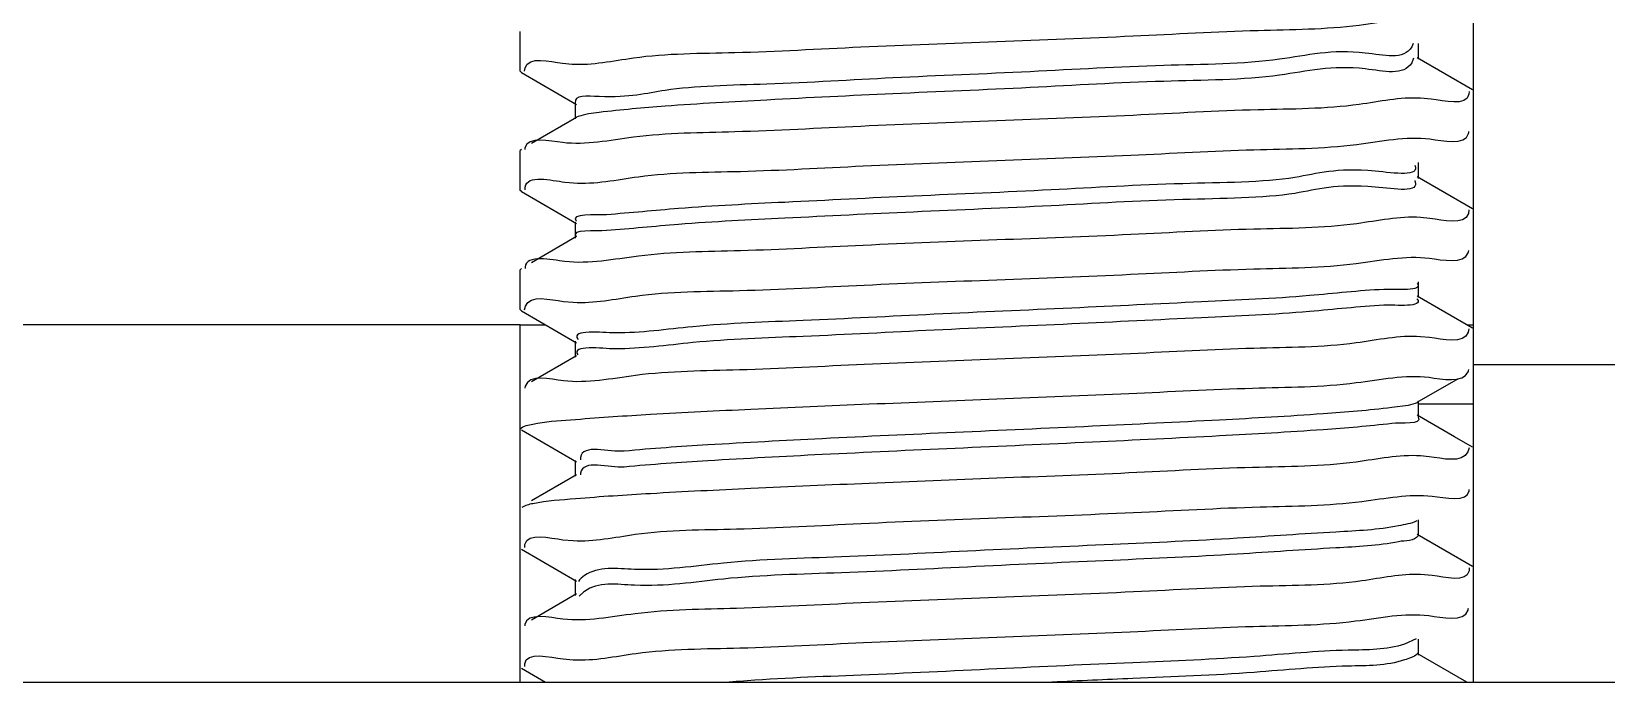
# Model space of a CAD drawing. Extents: x -452079 to 117456, y 3902 to 836955.
# Drawn here: x -256869.5 to -256737.7, y 688834.3 to 688888.8 of the extents above; entities that cross this region are included whole.
import ezdxf

# ---------------------------------------------------------------- set-up
doc = ezdxf.new("R2010")
doc.units = 0
doc.header["$LTSCALE"] = 1000
doc.header["$MEASUREMENT"] = 0
doc.layers.add('总说明', color=2, linetype='Continuous')

msp = doc.modelspace()

# ---------------------------------------------------------------- linework, layer by layer
at = {"layer": '总说明', "color": 5, "linetype": 'Continuous'}
for p, q in [((-256748.8146191047, 688834.343944356), (-256748.8146191047, 688997.185981474)), ((-256828.5739842237, 688864.2537062784), (-256961.5062594258, 688864.2537062784)), ((-256828.5739842237, 688834.343944356), (-256828.5739842237, 688864.2537062784)), ((-256748.8146191047, 688860.9303993956), (-256609.2357301463, 688860.9303993956)), ((-256974.7994869438, 688834.343944356), (-256609.2357301463, 688834.343944356))]:
    msp.add_line(p, q, dxfattribs=at)
at = {"layer": '总说明', "color": 133, "linetype": 'Continuous'}
for p, q in [((-256828.5739842237, 688885.477869439), (-256828.5739842237, 688888.8011763227)), ((-256753.8653971528, 688887.7944960167), (-256753.9863140111, 688887.5193531626)), ((-256753.4195282099, 688886.4748615037), (-256753.4195282099, 688887.8041842581)), ((-256828.203220689, 688885.471532764), (-256828.1609104064, 688885.7646974755)), ((-256825.0342269459, 688886.1514719474), (-256824.2307099321, 688886.0777765169)), ((-256753.8327669979, 688886.5769371429), (-256753.9863140111, 688886.1900304166)), ((-256748.9089856663, 688883.9253966679), (-256753.5261316181, 688886.5982542952)), ((-256828.4795766522, 688885.3686650452), (-256828.5739842237, 688885.477871271)), ((-256828.4795766522, 688885.3686650452), (-256823.8625097958, 688882.6958532502)), ((-256752.3559666847, 688883.1424599272), (-256753.2559325465, 688883.2200595151)), ((-256749.1919052296, 688883.7903656886), (-256749.2022117333, 688883.5433038428)), ((-256823.9690751185, 688882.8192239386), (-256823.9690751185, 688881.4899011833)), ((-256823.7245153257, 688881.6804270997), (-256823.8661937465, 688881.6202512478)), ((-256823.8624717103, 688881.6132939757), (-256827.6416840193, 688879.4253896094)), ((-256828.4796176621, 688878.9404363475), (-256828.5739842237, 688878.8312575129)), ((-256828.5739842237, 688875.5079487992), (-256828.5739842237, 688878.8312556819)), ((-256753.4195282099, 688876.5049408629), (-256753.4195282099, 688877.8342636182)), ((-256748.9089856663, 688873.9554760271), (-256753.5261316181, 688876.6283336553)), ((-256828.4795766522, 688875.3987444044), (-256828.5739806679, 688875.5072791205)), ((-256828.4795766522, 688875.3987444044), (-256823.8625097958, 688872.7259326094)), ((-256828.164891762, 688875.5399484598), (-256828.160700572, 688875.7705864237)), ((-256824.8428942629, 688876.1998028356), (-256824.1288180047, 688876.1322572503)), ((-256753.7366622475, 688876.3444798106), (-256753.7155276773, 688876.2992361096)), ((-256749.1929791228, 688873.8663988087), (-256749.2476796557, 688873.562879366)), ((-256823.9690751185, 688872.8493032978), (-256823.9690751185, 688871.5199805425)), ((-256752.4631691904, 688873.1622589744), (-256753.257713442, 688873.2382295403)), ((-256823.8624717103, 688871.6433733349), (-256827.6416840193, 688869.4554689686)), ((-256828.5739842237, 688865.5380281584), (-256828.5739842237, 688868.8613350411)), ((-256828.4796176621, 688868.9705157076), (-256828.5739806679, 688868.8606653624)), ((-256753.4195282099, 688866.5350202305), (-256753.4195282099, 688867.8643429774)), ((-256828.2048170076, 688865.5103185914), (-256828.1389461731, 688865.8256665181)), ((-256824.9661890169, 688866.2181735254), (-256824.131969034, 688866.1404172155)), ((-256748.9089856663, 688863.9855553863), (-256753.5261316181, 688866.6584130145)), ((-256828.4795766522, 688865.4288237636), (-256828.5739839574, 688865.5378440182)), ((-256828.4795766522, 688865.4288237636), (-256823.8625097958, 688862.7560119686)), ((-256828.5739842237, 688864.2537062784), (-256826.4495353767, 688864.2537062784)), ((-256752.5025008259, 688863.1886027382), (-256753.2585114663, 688863.2619770636)), ((-256749.3723141321, 688864.2537062784), (-256748.8146191047, 688864.2537062784)), ((-256749.2033731633, 688863.9187158133), (-256749.2667247311, 688863.6372182966)), ((-256823.9690751185, 688862.879382657), (-256823.9690751185, 688861.550059911)), ((-256823.8624717103, 688861.6734526941), (-256827.6416840193, 688859.4855483287)), ((-256753.5260935363, 688857.7710516482), (-256750.0684002687, 688859.7727974226)), ((-256828.158354183, 688859.1207029653), (-256828.1942556364, 688858.9578341107)), ((-256754.2949439728, 688857.5123391832), (-256755.6556496409, 688857.3264021912)), ((-256753.4998736077, 688857.7293514601), (-256754.2949439728, 688857.5123391832)), ((-256750.3956442692, 688854.8761551772), (-256753.5261316181, 688856.6884923737)), ((-256753.4195282099, 688856.5650995906), (-256753.4195282099, 688857.8944223366)), ((-256748.8146191047, 688857.607092512), (-256753.4195282099, 688857.607092512)), ((-256828.4795766522, 688855.4589031228), (-256823.8625097958, 688852.7860913278)), ((-256824.3542701838, 688856.3108072561), (-256823.9351309643, 688856.3410708486)), ((-256748.9089856663, 688854.0156347455), (-256750.3956442692, 688854.8761551772)), ((-256749.1765467984, 688853.9660260241), (-256749.2826717862, 688853.6244316493)), ((-256823.9690751185, 688852.9094620162), (-256823.9690751185, 688851.5801392702)), ((-256752.5302178034, 688853.2160609682), (-256753.2591902849, 688853.286751533)), ((-256823.8624717103, 688851.7035320533), (-256827.6416840193, 688849.5156276879)), ((-256823.5253900209, 688851.8178932314), (-256823.5301648838, 688851.7068228266)), ((-256753.4195282099, 688846.5951789498), (-256753.4195282099, 688847.9245016958)), ((-256825.0090412957, 688846.2742182846), (-256824.1323721496, 688846.1964693173)), ((-256748.9089856663, 688844.0457141056), (-256753.5261316181, 688846.7185717329)), ((-256828.4795766522, 688845.488982482), (-256823.8625097958, 688842.8161706879)), ((-256828.1946173807, 688845.6149397726), (-256828.1766136636, 688845.8744878118)), ((-256749.1825386522, 688843.908914568), (-256749.192297011, 688843.6606257252)), ((-256823.9690751185, 688842.9395413754), (-256823.9690751185, 688841.61021862)), ((-256752.272135773, 688843.2709202032), (-256753.2539774117, 688843.3501374378)), ((-256823.8624717103, 688841.7336114125), (-256827.6416840193, 688839.5457070471)), ((-256823.4965055336, 688841.6917762022), (-256823.6321637512, 688841.545296495)), ((-256823.4570402012, 688841.7294189335), (-256823.4965055336, 688841.6917762022)), ((-256753.618620911, 688837.9683437684), (-256754.5892178093, 688837.5448135949)), ((-256753.4195282099, 688836.6252583006), (-256753.4195282099, 688837.954581055)), ((-256828.4795766522, 688835.5190618412), (-256826.4495353767, 688834.343944356)), ((-256828.1976216485, 688835.8464369207), (-256828.1949772251, 688835.8870801936)), ((-256828.1897904401, 688835.6742753993), (-256828.1976216485, 688835.8464369207)), ((-256824.9870275458, 688836.3064139673), (-256824.1312698436, 688836.2330244418)), ((-256749.3723141321, 688834.343944356), (-256753.5261316181, 688836.748651092))]:
    msp.add_line(p, q, dxfattribs=at)
for points, start_tangent, end_tangent in [([(-256788.6943016642, 688887.9703496044), (-256777.296242134, 688888.4302770962), (-256766.8458181483, 688888.8903607168), (-256758.3935165324, 688889.3397463803), (-256752.3559666847, 688889.7890736937)], (0.9992093669026564, 0.03975727724571716), (0.993301283960038, -0.1155532746543342)), ([(-256824.2307099321, 688886.0777765169), (-256819.1083624431, 688886.5940026577), (-256810.6257612457, 688887.0463888032), (-256800.0797439919, 688887.5109459964), (-256788.6943016642, 688887.9703496044)], (0.9981132673346448, -0.0613995567619183), (0.9992093668805342, 0.03975727780170617)), ([(-256753.9863140111, 688887.5193531626), (-256757.8667512213, 688886.9987850246), (-256765.0354907897, 688886.4782169127), (-256774.7278601037, 688885.9576488101), (-256785.909996941, 688885.4370806637), (-256797.389129042, 688884.9165125593), (-256807.9408042872, 688884.3959444222), (-256816.4395003629, 688883.8753763187), (-256821.9786812601, 688883.3548082068), (-256823.9674956177, 688882.8342400697), (-256823.9639488527, 688882.8212257355)], (-0.4841998850237721, -0.8749574111595181), (0.3637440779434661, -0.9314989241867421)), ([(-256828.1609104064, 688885.7646974755), (-256825.0342269459, 688886.1514719474)], (0.2856224019904264, 0.9583422371372449), (0.9927424242138589, -0.1202600480874289)), ([(-256753.9863140111, 688886.1900304166), (-256757.8667512213, 688885.6694622702), (-256765.0354907897, 688885.1488941667), (-256774.7278601037, 688884.6283260548), (-256785.909996941, 688884.1077579168), (-256797.389129042, 688883.5871898049), (-256807.9408042872, 688883.0666216669), (-256816.4395003629, 688882.5460535643), (-256821.9786812601, 688882.0254854524), (-256823.7245153257, 688881.6804270997)], (-0.4841998850362055, -0.8749574111526375), (-0.9428180164481574, -0.3333079474911483)), ([(-256753.2559325465, 688883.2200595151), (-256758.3935165324, 688882.6931326223), (-256766.8458181483, 688882.2437469588), (-256777.296242134, 688881.7836633298), (-256788.6943016642, 688881.3237358379)], (-0.9984915711337388, 0.05490521263849371), (-0.9992093668980212, -0.0397572773622086)), ([(-256749.2022117333, 688883.5433038428), (-256752.3559666847, 688883.1424599272)], (-0.1719022233882275, -0.9851140165453864), (-0.9933012838793828, 0.1155532753476507)), ([(-256788.6943016642, 688881.3237358379), (-256800.0797439919, 688880.86433223), (-256810.6257612457, 688880.3997750367), (-256819.1083624431, 688879.9473888912), (-256825.0342269459, 688879.504858181)], (-0.9992093669059322, -0.03975727716338362), (-0.9927424244511748, 0.1202600461283951)), ([(-256752.4646437069, 688879.8087323542), (-256749.2316684307, 688880.2632287705), (-256749.2012803101, 688880.4204635211)], (0.9923135779702651, -0.1237487897955001), (0.1247937966320083, 0.9921826990641236)), ([(-256825.0342269459, 688879.504858181), (-256828.1771552612, 688879.0552894362), (-256828.1984305077, 688878.9152874538)], (-0.9927424242936606, 0.1202600474286695), (-0.08908268592783172, -0.996024234177002)), ([(-256788.6943016642, 688878.0004289636), (-256777.4875565034, 688878.4524188369), (-256767.182288145, 688878.9044892342), (-256758.5902447675, 688879.3578389093), (-256752.4646437069, 688879.8087323542)], (0.9992093668827137, 0.03975727774693061), (0.9923135781702436, -0.1237487881919175)), ([(-256824.1288180047, 688876.1322572503), (-256818.6897321542, 688876.6495932481), (-256810.151160152, 688877.0989735994), (-256799.8755957459, 688877.549494208), (-256788.6943016642, 688878.0004289636)], (0.9975097807370376, -0.07052827329481073), (0.9992093669016691, 0.03975727727052863)), ([(-256828.160700572, 688875.7705864237), (-256824.8428942629, 688876.1998028356)], (0.1320900817012903, 0.9912377163506979), (0.9931365802327405, -0.1169603907466861)), ([(-256753.7155276773, 688877.6285588649), (-256757.0504344248, 688877.107990753), (-256763.7607181271, 688876.587422615), (-256773.1306085971, 688876.0668545115), (-256784.1606416323, 688875.546286408), (-256795.6742695247, 688875.0257182616), (-256806.4433606596, 688874.505150159), (-256815.319201385, 688873.9845820126), (-256821.3550265984, 688873.4640139091)], (0.3918237297670921, -0.9200403060689271), (-0.9969270605529983, -0.07833540666364601)), ([(-256753.7155276773, 688876.2992361096), (-256757.0504344248, 688875.7786680061), (-256763.7607181271, 688875.2580998597), (-256773.1306085971, 688874.7375317562), (-256784.1606416323, 688874.2169636536), (-256795.6742695247, 688873.6963955072), (-256806.4433606596, 688873.1758274037), (-256815.319201385, 688872.6552592573), (-256821.3550265984, 688872.1346911547)], (0.3918237297670921, -0.9200403060689271), (-0.9969270605529983, -0.07833540666364601)), ([(-256821.3550265984, 688873.4640139091), (-256823.9070090403, 688872.9434458065), (-256823.8905017109, 688872.9240420425)], (-0.9969270603216592, -0.07833540960775597), (0.6892047992204918, -0.7245665909572713)), ([(-256753.257713442, 688873.2382295403), (-256758.5885061485, 688872.7113306244), (-256767.1818487396, 688872.257896213), (-256777.4876266246, 688871.8058021815), (-256788.6943016642, 688871.3538151971)], (-0.9978366148452514, 0.06574260471086962), (-0.9992093668771153, -0.03975727788763429)), ([(-256749.2476796557, 688873.562879366), (-256752.4631691904, 688873.1622589744)], (-0.3141563470991287, -0.949371260138694), (-0.9923148892218775, 0.1237382747114779)), ([(-256788.6943016642, 688871.3538151971), (-256799.8755957459, 688870.9028804415), (-256810.151160152, 688870.4523598329), (-256818.6897321542, 688870.0029794826), (-256824.8428942629, 688869.5531890785)], (-0.9992093669102576, -0.03975727705467658), (-0.9931365804158704, 0.1169603891916903)), ([(-256821.3550265984, 688872.1346911547), (-256823.9042545495, 688871.6105283323)], (-0.9969270603314339, -0.078335409483362), (0.6180034752790713, -0.786175365006428)), ([(-256824.8428942629, 688869.5531890785), (-256828.1646584992, 688869.08887502), (-256828.1688049541, 688868.9751403528)], (-0.9931365800886498, 0.1169603919701929), (0.01487757127519505, -0.9998893228117558)), ([(-256788.6943016642, 688868.0305083228), (-256777.5026799769, 688868.4818712213), (-256767.208582382, 688868.9333264121), (-256758.6209262044, 688869.386058217), (-256752.5025008259, 688869.8352164963)], (0.9992093668910154, 0.03975727753828819), (0.9921691776153811, -0.124901252956159)), ([(-256752.5025008259, 688869.8352164963), (-256749.2667247311, 688870.2838320454), (-256749.2173596316, 688870.4708368891)], (0.9921691775704042, -0.1249012533134393), (0.1819477634327183, 0.9833081975565096)), ([(-256824.131969034, 688866.1404172155), (-256818.9213685741, 688866.6656156221), (-256810.2352866096, 688867.1250787155), (-256799.7944614285, 688867.5829356565), (-256788.6943016642, 688868.0305083228)], (0.9981354933079184, -0.06103717718701104), (0.9992093668772395, 0.0397572778845101)), ([(-256756.3127892775, 688867.2171964628), (-256762.5479342763, 688866.6966283509), (-256771.5720508502, 688866.1760602138), (-256782.4225577184, 688865.6554921019), (-256793.9420567279, 688865.1349239984), (-256804.9017900613, 688864.6143558604), (-256814.132708709, 688864.0937877494), (-256820.650172218, 688863.5732196114)], (-0.9987994099418152, -0.04898712789990713), (-0.9999978169766242, 0.00208950759420466)), ([(-256753.5310835143, 688867.7369898363), (-256756.3127892775, 688867.2171964628)], (0.6237846091902206, -0.7815962905089839), (-0.9987994099178084, -0.04898712838938305)), ([(-256828.1389461731, 688865.8256665181), (-256824.9661890169, 688866.2181735254)], (0.3454382786361925, 0.9384414716181635), (0.992325839917273, -0.1236504243117628)), ([(-256756.3127892775, 688865.8878737084), (-256762.5479342763, 688865.3673056049), (-256771.5720508502, 688864.8467374585), (-256782.4225577184, 688864.3261693559), (-256793.9420567279, 688863.805601244), (-256804.9017900613, 688863.285033106), (-256814.132708709, 688862.7644650025), (-256820.650172218, 688862.2438968561)], (-0.9987994099418152, -0.04898712789990713), (-0.9999978169766242, 0.00208950759420466)), ([(-256753.5437919361, 688866.4225779624), (-256753.5317040731, 688866.4084418454), (-256756.3127892775, 688865.8878737084)], (0.6709566545763063, -0.7414965729386558), (-0.9987994100693077, -0.0489871253004605)), ([(-256820.650172218, 688863.5732196114), (-256823.7589781185, 688863.0526514995), (-256823.7484366887, 688863.0373906168)], (-0.9999978169698426, 0.002089510839732061), (0.5822357905966342, -0.8130199777055372)), ([(-256753.2585114663, 688863.2619770636), (-256758.6209262044, 688862.7394444506), (-256767.208582382, 688862.2867126457), (-256777.5026799769, 688861.8352574633), (-256788.6943016642, 688861.3838945572)], (-0.9977116191426862, 0.06761305367811321), (-0.9992093668764769, -0.03975727790367713)), ([(-256749.2667247311, 688863.6372182966), (-256752.5025008259, 688863.1886027382)], (-0.3323469279079808, -0.9431572082691875), (-0.992169177380371, 0.1249012548229915)), ([(-256820.650172218, 688862.2438968561), (-256823.7658627139, 688861.7339900845)], (-0.9999978169726781, 0.002089509482703679), (0.5309873896114964, -0.8473797213018311)), ([(-256788.6943016642, 688861.3838945572), (-256799.7944614285, 688860.936321891), (-256810.2352866096, 688860.47846495), (-256818.9213685741, 688860.0190018556), (-256824.9661890169, 688859.571559759)], (-0.99920936689581, -0.03975727741778713), (-0.9923258394272753, 0.1236504282441176)), ([(-256824.9661890169, 688859.571559759), (-256828.158354183, 688859.1207029653)], (-0.9923258394743257, 0.1236504278665255), (-0.2862930693158995, -0.9581420972181953)), ([(-256788.6943016642, 688858.060587682), (-256777.6397958652, 688858.5062694579), (-256767.2998796695, 688858.9590976044), (-256758.6312888035, 688859.4155099309), (-256752.5302178034, 688859.8626747263)], (0.999209366897419, 0.03975727737734379), (0.9921908723657684, -0.1247287969718932)), ([(-256752.5302178034, 688859.8626747263), (-256749.2628692624, 688860.314935255), (-256749.1966605497, 688860.5145788287)], (0.9921908719505852, -0.124728800274586), (0.2387426787315765, 0.971082866367269)), ([(-256823.9351309643, 688856.3410708486), (-256817.6661832121, 688856.7702502749), (-256809.2686521554, 688857.200451091), (-256799.3713550785, 688857.6305149161), (-256788.6943016642, 688858.060587682)], (0.9964068212056266, 0.08469620212794905), (0.9992093669107499, 0.0397572770423037)), ([(-256755.6556496409, 688857.3264021912), (-256761.4001544056, 688856.8058340532), (-256770.0560617087, 688856.2852659413), (-256780.700066292, 688855.7646978117), (-256792.1967971654, 688855.2441296998), (-256803.3199250654, 688854.7235615888), (-256812.8829721131, 688854.2029934508), (-256819.8658704993, 688853.6824253473)], (-0.9930033001088444, -0.1180866036980674), (-0.995414316318563, -0.095657403623806)), ([(-256828.5486339417, 688855.5484976136), (-256827.5131423299, 688855.9349197467)], (0.6106945562280245, 0.7918662506973362), (0.9700465248685686, 0.2429192038320843)), ([(-256827.5131423299, 688855.9349197467), (-256824.3542701838, 688856.3108072561)], (0.9700465230035688, 0.2429192112795672), (0.9981417670852302, 0.06093449597702688)), ([(-256755.6556496409, 688855.9970794452), (-256761.4001544056, 688855.4765112988), (-256770.0560617087, 688854.9559431953), (-256780.700066292, 688854.4353750573), (-256792.1967971654, 688853.9148069454), (-256803.3199250654, 688853.3942388418), (-256812.8829721131, 688852.8736706955), (-256819.8658704993, 688852.3531025929)], (-0.9930033001088444, -0.1180866036980674), (-0.995414316318563, -0.095657403623806)), ([(-256753.4498465073, 688856.540454574), (-256753.4353002601, 688856.5176475478), (-256755.6556496409, 688855.9970794452)], (0.6307684161886645, -0.775971136794948), (-0.9930033003292421, -0.1180866018447192)), ([(-256819.8658704993, 688853.6824253473), (-256823.5237709073, 688853.1618572102), (-256823.5259265707, 688852.9459996439)], (-0.9954143164633051, -0.09565740211761481), (0.08217119606907289, -0.9966182290810148)), ([(-256819.8658704993, 688852.3531025929), (-256823.5237709073, 688851.8325344549), (-256823.5253900209, 688851.8178932314)], (-0.9954143159319152, -0.09565740764727784), (-0.1012006433720707, -0.9948660360978654)), ([(-256753.2591902849, 688853.286751533), (-256758.6312888035, 688852.7688961719), (-256767.2998796695, 688852.3124838389), (-256777.6397958652, 688851.8596556914), (-256788.6943016642, 688851.4139739239)], (-0.9976996723060126, 0.06778911328875227), (-0.9992093669044999, -0.03975727719938622)), ([(-256749.2826717862, 688853.6244316493), (-256752.5302178034, 688853.2160609682)], (-0.4305862018338786, -0.9025494572544346), (-0.9921908726487139, 0.1247287947211215)), ([(-256788.6943016642, 688851.4139739239), (-256799.3713550785, 688850.9839011581), (-256809.2686521554, 688850.553837333), (-256817.6661832121, 688850.1236365169), (-256823.9351309643, 688849.6944570915)], (-0.9992093669107499, -0.0397572770423037), (-0.9964068212056266, -0.08469620212794905)), ([(-256788.6943016642, 688848.0906670411), (-256777.2583737851, 688848.552167087), (-256766.6595846483, 688849.0195520484), (-256758.1531483934, 688849.4748549286), (-256752.272135773, 688849.9175339696)], (0.9992093668893696, 0.03975727757964825), (0.9935459207194672, -0.1134306106027217)), ([(-256752.272135773, 688849.9175339696), (-256749.1839842604, 688850.3670173689), (-256749.1791572881, 688850.4725320601)], (0.993545920742074, -0.1134306104047071), (-0.005222419079543935, 0.999986363076496)), ([(-256823.9351309643, 688849.6944570915), (-256827.5131423299, 688849.2883059887), (-256828.4497571879, 688848.9777473147)], (-0.9964068213366528, -0.08469620058649371), (-0.8709491088745093, -0.4913732285653121)), ([(-256824.1323721496, 688846.1964693173), (-256818.9477715132, 688846.7241628665), (-256810.4831286346, 688847.1734916671), (-256800.0572831904, 688847.632195823), (-256788.6943016642, 688848.0906670411)], (0.9983359307673817, -0.05766601545820261), (0.9992093668936209, 0.03975727747280205)), ([(-256755.0806493231, 688847.4356078935), (-256760.3202320778, 688846.915039789), (-256768.5864101605, 688846.394471652), (-256778.9974498053, 688845.8739035401), (-256790.4428298374, 688845.3533354021), (-256801.7016984702, 688844.8327672902), (-256811.5730986831, 688844.3121991876), (-256819.0040713561, 688843.7916310496), (-256823.2019721114, 688843.2710629377), (-256823.7045746868, 688842.7748607184)], (-0.9806665758077271, -0.19568614435761), (-0.5285392793851929, -0.8489088467833169)), ([(-256753.5510452886, 688847.8484685245), (-256755.0806493231, 688847.4356078935)], (-0.8846310043749251, -0.4662917392562421), (-0.9806665746018776, -0.1956861504006356)), ([(-256828.1766136636, 688845.8744878118), (-256825.0090412957, 688846.2742182846)], (0.2018760230660833, 0.9794110839228962), (0.9930418917630707, -0.1177616287405276)), ([(-256755.0806493231, 688846.1062851466), (-256760.3202320778, 688845.5857170346), (-256768.5864101605, 688845.0651488967), (-256778.9974498053, 688844.5445807847), (-256790.4428298374, 688844.0240126477), (-256801.7016984702, 688843.5034445442), (-256811.5730986831, 688842.9828764406), (-256819.0040713561, 688842.4623082952), (-256823.2019721114, 688841.9417401907), (-256823.4570402012, 688841.7294189335)], (-0.9806665757838102, -0.195686144477468), (-0.7310941935024502, -0.6822765423396894)), ([(-256753.4365732198, 688846.6064850019), (-256755.0806493231, 688846.1062851466)], (-0.5527586706112215, -0.833341377866307), (-0.9806665750761325, -0.195686148023942)), ([(-256753.2539774117, 688843.3501374378), (-256758.1531483934, 688842.8282411714), (-256766.6595846483, 688842.3729382904), (-256777.2583737851, 688841.9055533289), (-256788.6943016642, 688841.4440532831)], (-0.9989527362517522, 0.04575402425073914), (-0.9992093668908435, -0.03975727754260659)), ([(-256749.192297011, 688843.6606257252), (-256752.272135773, 688843.2709202032)], (-0.175496222394283, -0.9844801043826821), (-0.9935459203888277, 0.1134306134988135)), ([(-256788.6943016642, 688841.4440532831), (-256800.0572831904, 688840.9855820575), (-256810.4831286346, 688840.5268779091), (-256818.9477715132, 688840.0775491084), (-256825.0090412957, 688839.6276045266)], (-0.9992093668851504, -0.03975727768569128), (-0.9930418918578143, 0.1177616279415881)), ([(-256825.0090412957, 688839.6276045266), (-256828.1860425484, 688839.173079868), (-256828.1954954968, 688839.0537658382)], (-0.9930418917905433, 0.1177616285088618), (-0.02458743550350191, -0.9996976833099902)), ([(-256788.6943016642, 688838.1207464013), (-256777.5320790124, 688838.570890709), (-256767.2599459489, 688839.0211398035), (-256758.6836705034, 688839.4725002424), (-256752.5537695469, 688839.9206135479)], (0.9992093668815207, 0.03975727777691045), (0.9921469329626706, -0.125077829421389)), ([(-256752.5537695469, 688839.9206135479), (-256749.2738769849, 688840.3721822343), (-256749.2317830839, 688840.5542062578)], (0.9921469327554655, -0.1250778310649887), (0.1536398088699773, 0.9881269195454585)), ([(-256828.1949772251, 688835.8870801936), (-256824.9870275458, 688836.3064139673)], (0.09007951514076787, 0.9959345766424642), (0.9937228415502781, -0.1118700772380217)), ([(-256824.1312698436, 688836.2330244418), (-256818.8811112282, 688836.7583070594), (-256810.1890228235, 688837.2175031604), (-256799.846522692, 688837.6710166075), (-256788.6943016642, 688838.1207464013)], (0.9983299067556279, -0.05777021098541547), (0.9992093668980412, 0.03975727736170762)), ([(-256754.5892178093, 688837.5448135949), (-256759.3108521861, 688837.0242454914), (-256767.1667500244, 688836.5036773795), (-256777.3189412535, 688835.9831092424), (-256788.6845154234, 688835.4625411389)], (-0.9463424629859707, -0.3231655036504469), (-0.9988309634174073, -0.04833949232929832)), ([(-256754.5892178093, 688836.2154908489), (-256759.3108521861, 688835.694922737), (-256767.1667500244, 688835.1743546334), (-256777.3189412535, 688834.6537864871), (-256784.0842023523, 688834.3539438854)], (-0.9463424628947573, -0.3231655039175514), (-0.9988908852434418, -0.04708502285837064)), ([(-256753.5199251448, 688836.7193922709), (-256754.5892178093, 688836.2154908489)], (-0.6839868577302796, -0.729494330651211), (-0.9463424630331296, -0.3231655035123485)), ([(-256788.6845154234, 688835.4625411389), (-256800.0511334793, 688834.9419729925), (-256810.2063449633, 688834.4214048899), (-256811.374335985, 688834.324587457)], (-0.9988309634399162, -0.04833949186419835), (-0.9963334956006982, -0.08555445952195471))]:
    msp.add_spline(points, degree=3, dxfattribs=dict(at, start_tangent=start_tangent, end_tangent=end_tangent))

doc.saveas('drawing.dxf')
